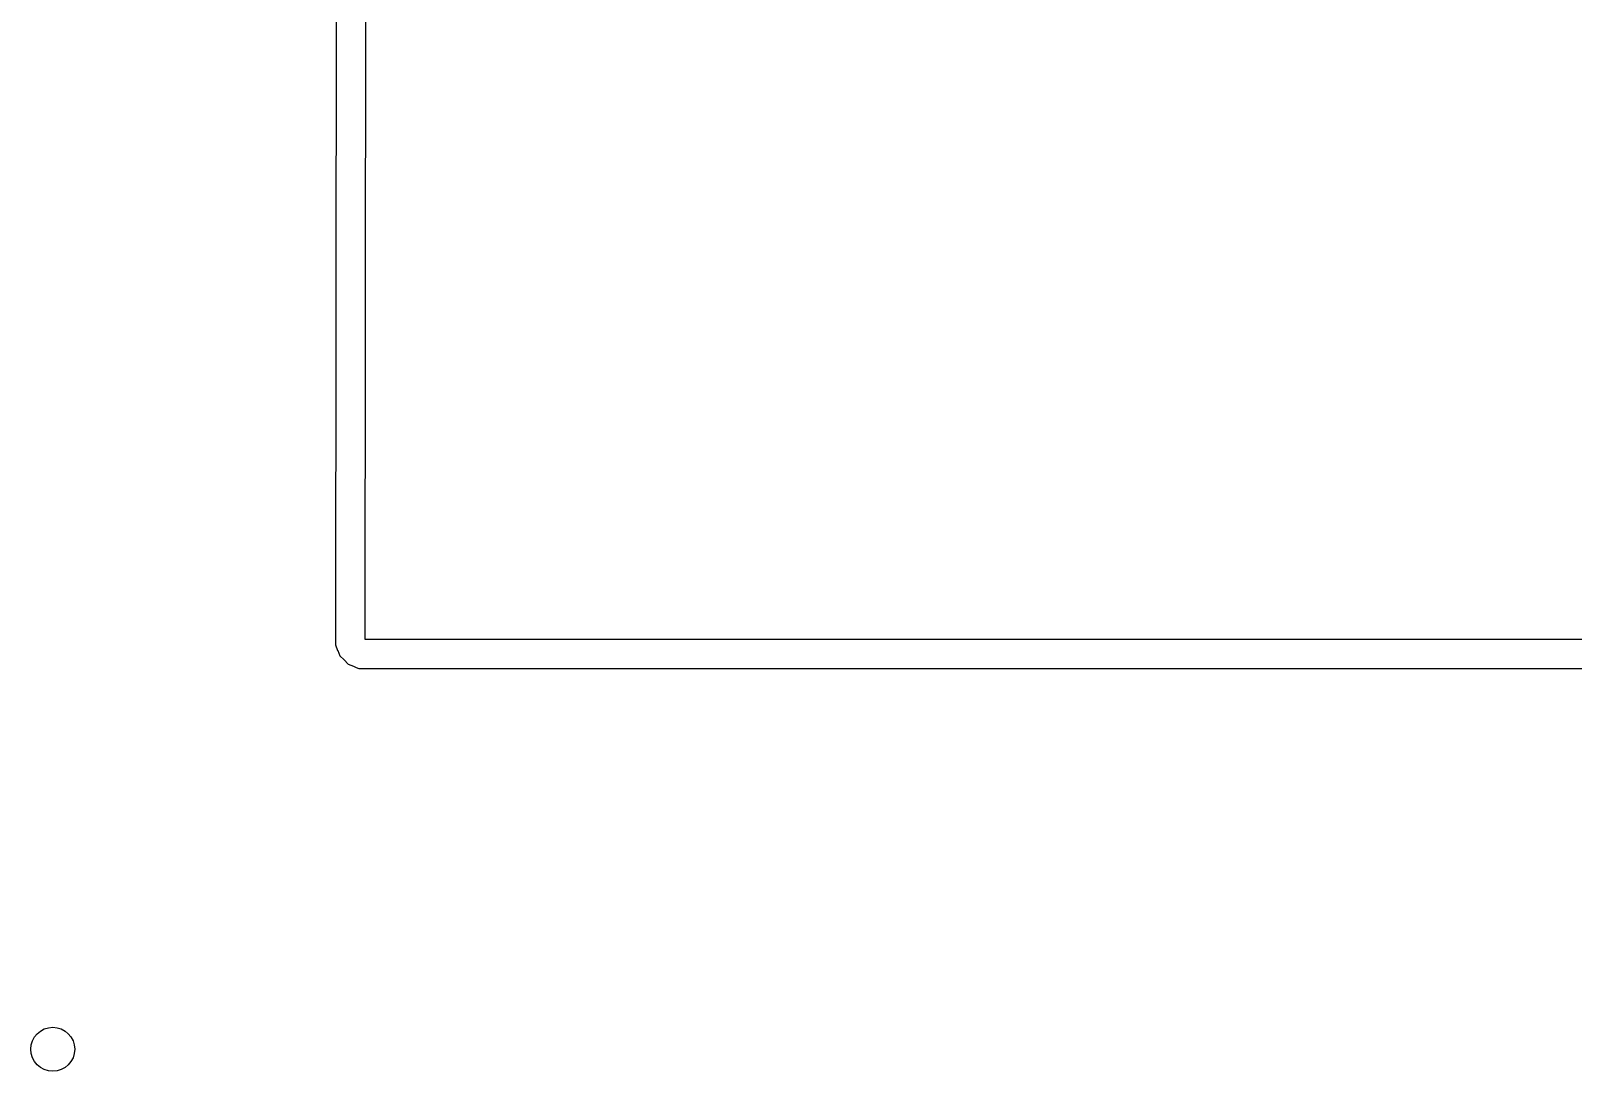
# Model space of a CAD drawing. Extents: x -28 to 25.3, y -6.8 to 48.4.
# Drawn here: x -10.89 to -5.62, y 17.57 to 21.12 of the extents above; entities that cross this region are included whole.
import ezdxf

# ---------------------------------------------------------------- set-up
doc = ezdxf.new("R2010")
doc.units = 0
doc.layers.add('BLACK', color=7, linetype='CONTINUOUS')

msp = doc.modelspace()

# ---------------------------------------------------------------- linework, layer by layer
at = {"layer": 'BLACK', "linetype": 'CONTINUOUS'}
for p, q in [((-9.715668, 48.241502), (-9.749238, 19.043125)), ((-9.816427, 48.017022), (-9.849703, 19.074798)), ((-9.849738, 19.043113), (-9.849761, 19.023246)), ((-9.849703, 19.074798), (-9.849738, 19.074424)), ((-9.849738, 19.074424), (-9.849738, 19.043113)), ((-9.749238, 19.043125), (19.484332, 19.043125)), ((-9.849761, 19.023246), (-9.849739, 19.023133)), ((-9.849739, 19.023133), (-9.842035, 19.004534)), ((-9.842035, 19.004534), (-9.841983, 19.004408)), ((-9.841983, 19.004408), (-9.834505, 18.986296)), ((-9.834505, 18.986296), (-9.834439, 18.986197)), ((-9.834439, 18.986197), (-9.820064, 18.971822)), ((-9.820064, 18.971822), (-9.806269, 18.957994)), ((-9.806269, 18.957994), (-9.806267, 18.957993)), ((-9.806267, 18.957993), (-9.806265, 18.957991)), ((-9.806265, 18.957991), (-9.806264, 18.957991)), ((-9.806264, 18.957991), (-9.806172, 18.95793)), ((-9.806172, 18.95793), (-9.806167, 18.957925)), ((-9.806167, 18.957925), (-9.787805, 18.950319)), ((-9.787805, 18.950319), (-9.787689, 18.950226)), ((-9.787689, 18.950226), (-9.787672, 18.950264)), ((-9.787672, 18.950264), (-9.778535, 18.946467)), ((-9.778535, 18.946467), (-9.769345, 18.942648)), ((-9.769345, 18.942648), (-9.76934, 18.942648)), ((-9.76934, 18.942648), (-9.769231, 18.942626)), ((-9.769231, 18.942626), (-9.769229, 18.942625)), ((-9.769229, 18.942625), (-9.769227, 18.942625)), ((-9.769227, 18.942625), (-9.749354, 18.942625)), ((-9.749354, 18.942625), (-9.729363, 18.942602)), ((-9.729363, 18.942602), (-9.729363, 18.942603)), ((-9.729363, 18.942603), (-9.717538, 18.942589)), ((-9.717538, 18.942589), (-9.717162, 18.942625)), ((-9.717162, 18.942625), (8.953232, 18.942625))]:
    msp.add_line(p, q, dxfattribs=at)
at = {"layer": 'BLACK'}
msp.add_circle((-10.815668, 17.641502), 0.075, dxfattribs=at)

doc.saveas('drawing.dxf')
